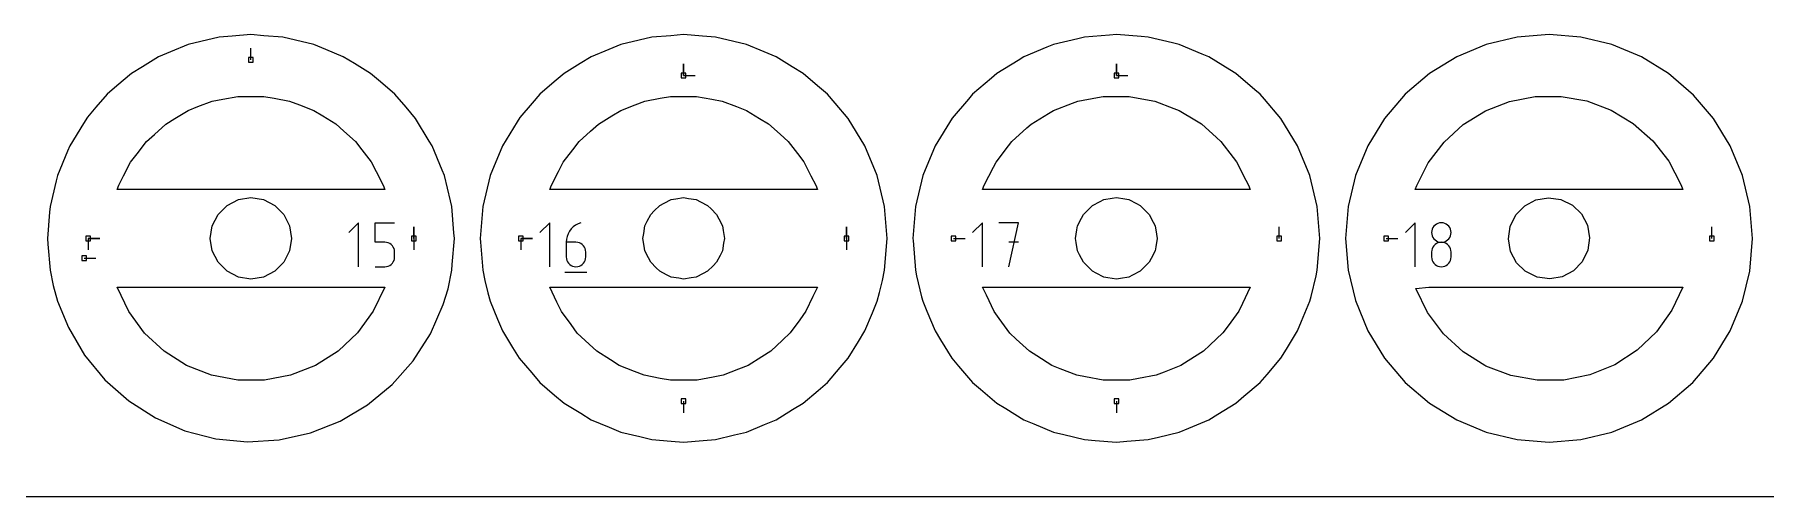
# Model space of a CAD drawing. Extents: x 0 to 800, y 0 to 1000.
# Drawn here: x 164.6 to 377.3, y 0 to 56.7 of the extents above; entities that cross this region are included whole.
import ezdxf

# ---------------------------------------------------------------- set-up
doc = ezdxf.new("R2010")
doc.units = 0

msp = doc.modelspace()

# ---------------------------------------------------------------- linework, layer by layer
at = {"layer": 'annotation', "color": 1}
for p, q in [((191.192501, 53.566228), (191.192501, 54.994978)), ((244.367502, 51.6675), (244.367502, 53.09625)), ((244.367502, 51.6675), (244.367502, 53.09625)), ((244.367502, 53.09625), (244.367502, 51.6675)), ((244.367502, 51.6675), (245.796252, 51.6675)), ((297.542502, 51.6675), (297.542502, 53.09625)), ((297.542502, 51.6675), (297.542502, 53.09625)), ((297.542502, 53.09625), (297.542502, 51.6675)), ((297.542502, 51.6675), (298.971252, 51.6675)), ((204.425677, 33.586442), (203.225067, 32.385494)), ((204.425677, 28.185902), (204.425677, 33.586442)), ((206.45071, 31.181498), (206.45071, 33.586442)), ((206.45071, 33.586442), (208.849219, 33.586442)), ((211.192501, 31.6675), (211.192501, 33.09625)), ((211.192501, 31.6675), (211.192501, 33.09625)), ((211.192501, 33.09625), (211.192501, 31.6675)), ((227.910208, 33.586442), (226.709599, 32.385494)), ((227.910208, 28.185902), (227.910208, 33.586442)), ((230.164525, 32.229327), (230.039303, 31.897257)), ((230.334227, 32.538391), (230.164525, 32.229327)), ((230.545173, 32.820102), (230.334227, 32.538391)), ((230.794125, 33.07011), (230.545173, 32.820102)), ((231.077849, 33.284069), (230.794125, 33.07011)), ((231.393107, 33.457629), (231.077849, 33.284069)), ((231.736663, 33.586442), (231.393107, 33.457629)), ((231.736663, 33.586442), (231.736663, 33.586442)), ((264.367502, 31.6675), (264.367502, 33.09625)), ((264.367502, 31.6675), (264.367502, 33.09625)), ((264.367502, 33.09625), (264.367502, 31.6675)), ((281.083684, 33.586442), (279.883075, 32.385494)), ((281.083684, 28.185902), (281.083684, 33.586442)), ((285.510105, 33.586442), (283.108548, 33.586442)), ((284.309496, 28.185902), (285.510105, 33.586442)), ((317.542502, 31.6675), (317.542502, 33.09625)), ((334.260209, 33.586442), (333.059599, 32.385494)), ((334.260209, 28.185902), (334.260209, 33.586442)), ((336.304593, 32.597015), (336.285242, 32.382277)), ((336.285242, 32.382277), (336.285242, 32.382277)), ((336.285242, 32.382277), (336.304604, 32.16653)), ((336.360373, 32.799342), (336.304593, 32.597015)), ((336.304604, 32.16653), (336.360412, 31.963419)), ((336.449174, 32.985824), (336.360373, 32.799342)), ((336.360412, 31.963419), (336.449249, 31.776346)), ((336.567586, 33.153031), (336.449174, 32.985824)), ((336.7122, 33.297531), (336.567586, 33.153031)), ((336.879607, 33.415893), (336.7122, 33.297531)), ((337.066398, 33.504686), (336.879607, 33.415893)), ((337.269164, 33.560478), (337.066398, 33.504686)), ((337.484496, 33.579838), (337.269164, 33.560478)), ((337.699828, 33.560478), (337.484496, 33.579838)), ((337.484496, 33.579838), (337.484496, 33.579838)), ((337.902594, 33.504686), (337.699828, 33.560478)), ((338.089386, 33.415893), (337.902594, 33.504686)), ((338.256793, 33.297531), (338.089386, 33.415893)), ((338.401407, 33.153031), (338.256793, 33.297531)), ((338.519819, 32.985824), (338.401407, 33.153031)), ((338.519743, 31.776346), (338.60858, 31.963419)), ((338.608619, 32.799342), (338.519819, 32.985824)), ((338.60858, 31.963419), (338.664389, 32.16653)), ((338.6644, 32.597015), (338.608619, 32.799342)), ((338.664389, 32.16653), (338.683751, 32.382277)), ((338.683751, 32.382277), (338.6644, 32.597015)), ((338.683751, 32.382277), (338.683751, 32.382277)), ((370.717502, 31.6675), (370.717502, 33.09625)), ((171.192501, 31.6675), (172.621251, 31.6675)), ((171.192501, 31.6675), (172.621251, 31.6675)), ((172.621251, 31.6675), (171.192501, 31.6675)), ((171.192501, 31.6675), (171.192501, 30.23875)), ((207.649964, 31.181498), (206.45071, 31.181498)), ((207.865296, 31.16225), (207.649964, 31.181498)), ((208.068062, 31.106737), (207.865296, 31.16225)), ((208.254854, 31.018306), (208.068062, 31.106737)), ((208.422261, 30.900306), (208.254854, 31.018306)), ((208.566875, 30.756085), (208.422261, 30.900306)), ((208.685287, 30.588989), (208.566875, 30.756085)), ((208.774087, 30.402368), (208.685287, 30.588989)), ((208.829868, 30.199568), (208.774087, 30.402368)), ((208.849219, 29.983937), (208.829868, 30.199568)), ((208.849219, 29.386511), (208.849219, 29.983937)), ((208.849219, 29.983937), (208.849219, 29.983937)), ((211.192501, 31.6675), (211.192501, 30.23875)), ((224.367501, 31.6675), (225.796251, 31.6675)), ((224.367501, 31.6675), (225.796251, 31.6675)), ((225.796251, 31.6675), (224.367501, 31.6675)), ((224.367501, 31.6675), (224.367501, 30.23875)), ((229.961796, 31.546532), (229.935241, 31.181498)), ((229.935241, 31.181498), (229.935241, 29.386511)), ((231.134496, 31.181498), (229.935241, 31.181498)), ((230.039303, 31.897257), (229.961796, 31.546532)), ((231.350184, 31.16225), (231.134496, 31.181498)), ((231.55314, 31.106737), (231.350184, 31.16225)), ((231.739987, 31.018306), (231.55314, 31.106737)), ((231.90735, 30.900306), (231.739987, 31.018306)), ((232.051852, 30.756085), (231.90735, 30.900306)), ((232.170119, 30.588989), (232.051852, 30.756085)), ((232.258775, 30.402368), (232.170119, 30.588989)), ((232.314444, 30.199568), (232.258775, 30.402368)), ((232.33375, 29.983937), (232.314444, 30.199568)), ((232.33375, 29.386511), (232.33375, 29.983937)), ((232.33375, 29.983937), (232.33375, 29.983937)), ((264.367502, 31.6675), (264.367502, 30.23875)), ((277.542502, 31.6675), (278.971252, 31.6675)), ((285.510105, 31.181498), (284.309496, 31.181498)), ((330.717502, 31.6675), (332.146252, 31.6675)), ((336.304593, 30.196366), (336.285242, 29.98072)), ((336.285242, 29.98072), (336.285242, 29.383294)), ((336.360373, 30.399398), (336.304593, 30.196366)), ((336.449174, 30.586412), (336.360373, 30.399398)), ((336.567586, 30.753999), (336.449174, 30.586412)), ((336.449249, 31.776346), (336.567697, 31.608717)), ((336.7122, 30.898754), (336.567586, 30.753999)), ((336.567697, 31.608717), (336.712339, 31.463933)), ((336.879607, 31.017271), (336.7122, 30.898754)), ((336.712339, 31.463933), (336.879758, 31.345399)), ((337.066398, 31.106144), (336.879607, 31.017271)), ((336.879758, 31.345399), (337.066535, 31.256518)), ((337.269164, 31.161965), (337.066398, 31.106144)), ((337.066535, 31.256518), (337.269253, 31.200693)), ((337.484496, 31.181329), (337.269164, 31.161965)), ((337.269253, 31.200693), (337.484496, 31.181329)), ((337.484496, 31.181329), (337.699739, 31.200693)), ((337.699828, 31.161976), (337.484496, 31.181329)), ((337.484496, 31.181329), (337.484496, 31.181329)), ((337.484496, 31.181329), (337.484496, 31.181329)), ((337.699739, 31.200693), (337.902458, 31.256518)), ((337.902594, 31.106183), (337.699828, 31.161976)), ((337.902458, 31.256518), (338.089235, 31.345399)), ((338.089386, 31.017347), (337.902594, 31.106183)), ((338.089235, 31.345399), (338.256653, 31.463933)), ((338.256793, 30.898866), (338.089386, 31.017347)), ((338.256653, 31.463933), (338.401295, 31.608717)), ((338.401407, 30.754139), (338.256793, 30.898866)), ((338.401295, 31.608717), (338.519743, 31.776346)), ((338.519819, 30.586562), (338.401407, 30.754139)), ((338.608619, 30.399535), (338.519819, 30.586562)), ((338.6644, 30.196455), (338.608619, 30.399535)), ((338.683751, 29.98072), (338.6644, 30.196455)), ((338.683751, 29.383294), (338.683751, 29.98072)), ((338.683751, 29.98072), (338.683751, 29.98072)), ((170.708241, 29.230756), (172.136991, 29.230756)), ((206.45071, 28.185902), (207.649964, 28.185902)), ((207.649964, 28.185902), (207.865207, 28.205255)), ((207.649964, 28.185902), (207.649964, 28.185902)), ((207.865207, 28.205255), (208.067926, 28.261048)), ((208.067926, 28.261048), (208.254703, 28.349884)), ((208.254703, 28.349884), (208.422121, 28.468365)), ((208.422121, 28.468365), (208.566763, 28.613092)), ((208.566763, 28.613092), (208.685211, 28.780669)), ((208.685211, 28.780669), (208.774048, 28.967696)), ((208.774048, 28.967696), (208.829857, 29.170776)), ((208.829857, 29.170776), (208.849219, 29.386511)), ((229.935241, 29.386511), (229.935241, 29.386511)), ((229.935241, 29.386511), (229.954603, 29.170776)), ((229.954603, 29.170776), (230.010412, 28.967696)), ((230.010412, 28.967696), (230.099249, 28.780669)), ((230.099249, 28.780669), (230.217697, 28.613092)), ((230.217697, 28.613092), (230.362339, 28.468365)), ((230.362339, 28.468365), (230.529757, 28.349884)), ((230.529757, 28.349884), (230.716534, 28.261048)), ((230.716534, 28.261048), (230.919253, 28.205255)), ((230.919253, 28.205255), (231.134496, 28.185902)), ((231.134496, 28.185902), (231.350184, 28.205255)), ((231.134496, 28.185902), (231.134496, 28.185902)), ((231.350184, 28.205255), (231.55314, 28.261048)), ((231.55314, 28.261048), (231.739987, 28.349884)), ((231.739987, 28.349884), (231.90735, 28.468365)), ((231.90735, 28.468365), (232.051852, 28.613092)), ((232.051852, 28.613092), (232.170119, 28.780669)), ((232.170119, 28.780669), (232.258775, 28.967696)), ((232.258775, 28.967696), (232.314444, 29.170776)), ((232.314444, 29.170776), (232.33375, 29.386511)), ((336.285242, 29.383294), (336.285242, 29.383294)), ((336.285242, 29.383294), (336.304604, 29.167663)), ((336.304604, 29.167663), (336.360412, 28.964863)), ((336.360412, 28.964863), (336.449249, 28.778241)), ((336.449249, 28.778241), (336.567697, 28.611146)), ((336.567697, 28.611146), (336.712339, 28.466925)), ((336.712339, 28.466925), (336.879758, 28.348925)), ((336.879758, 28.348925), (337.066535, 28.260494)), ((337.066535, 28.260494), (337.269253, 28.204981)), ((337.269253, 28.204981), (337.484496, 28.185733)), ((337.484496, 28.185733), (337.699739, 28.204981)), ((337.484496, 28.185733), (337.484496, 28.185733)), ((337.699739, 28.204981), (337.902458, 28.260494)), ((337.902458, 28.260494), (338.089235, 28.348925)), ((338.089235, 28.348925), (338.256653, 28.466925)), ((338.256653, 28.466925), (338.401295, 28.611146)), ((338.401295, 28.611146), (338.519743, 28.778241)), ((338.519743, 28.778241), (338.60858, 28.964863)), ((338.60858, 28.964863), (338.664389, 29.167663)), ((338.664389, 29.167663), (338.683751, 29.383294)), ((229.785038, 27.510835), (232.485308, 27.510835)), ((244.367502, 11.6675), (244.367501, 10.23875)), ((297.542502, 11.6675), (297.542502, 10.23875))]:
    msp.add_line(p, q, dxfattribs=at)
at = {"layer": 'boundary', "color": 5}
for p, q in [((183.467077, 55.443915), (181.316636, 54.553173)), ((185.018332, 55.816339), (183.467077, 55.443915)), ((187.28164, 56.359711), (185.018332, 55.816339)), ((188.872057, 56.484879), (187.28164, 56.359711)), ((191.192501, 56.6675), (188.872057, 56.484879)), ((192.782918, 56.542333), (191.192501, 56.6675)), ((195.103363, 56.359711), (192.782918, 56.542333)), ((196.654618, 55.987287), (195.103363, 56.359711)), ((198.917925, 55.443915), (196.654618, 55.987287)), ((200.391823, 54.833407), (198.917925, 55.443915)), ((236.642078, 55.443915), (235.16818, 54.833407)), ((238.905384, 55.987287), (236.642078, 55.443915)), ((240.45664, 56.359711), (238.905384, 55.987287)), ((242.777084, 56.542333), (240.45664, 56.359711)), ((244.367502, 56.6675), (242.777084, 56.542333)), ((246.687946, 56.484879), (244.367502, 56.6675)), ((248.278363, 56.359711), (246.687946, 56.484879)), ((250.54167, 55.816339), (248.278363, 56.359711)), ((252.092926, 55.443915), (250.54167, 55.816339)), ((254.243367, 54.553174), (252.092926, 55.443915)), ((289.817078, 55.443915), (289.019723, 55.11364)), ((292.792437, 56.158236), (289.817078, 55.443915)), ((293.63164, 56.359711), (292.792437, 56.158236)), ((296.682112, 56.599787), (293.63164, 56.359711)), ((297.542502, 56.6675), (296.682112, 56.599787)), ((300.592974, 56.427425), (297.542502, 56.6675)), ((301.453363, 56.359711), (300.592974, 56.427425)), ((304.428722, 55.64539), (301.453363, 56.359711)), ((305.267926, 55.443915), (304.428722, 55.64539)), ((308.09491, 54.27294), (305.267926, 55.443915)), ((342.992078, 55.443915), (339.367739, 53.942665)), ((346.806641, 56.359711), (342.992078, 55.443915)), ((350.717502, 56.6675), (346.806641, 56.359711)), ((354.628364, 56.359711), (350.717502, 56.6675)), ((358.442926, 55.443915), (354.628364, 56.359711)), ((362.067265, 53.942665), (358.442926, 55.443915)), ((179.842738, 53.942665), (177.858117, 52.726487)), ((181.316636, 54.553173), (179.842738, 53.942665)), ((202.542264, 53.942665), (200.391823, 54.833407)), ((203.90251, 53.109105), (202.542264, 53.942665)), ((233.017739, 53.942665), (231.657492, 53.109105)), ((235.16818, 54.833407), (233.017739, 53.942665)), ((255.717265, 53.942665), (254.243367, 54.553174)), ((257.701886, 52.726487), (255.717265, 53.942665)), ((285.456868, 53.491723), (282.847871, 51.892927)), ((286.192739, 53.942665), (285.456868, 53.491723)), ((289.019723, 55.11364), (286.192739, 53.942665)), ((308.892265, 53.942665), (308.09491, 54.27294)), ((311.501262, 52.343869), (308.892265, 53.942665)), ((339.367739, 53.942665), (336.022872, 51.892927)), ((365.412133, 51.892927), (362.067265, 53.942665)), ((176.497871, 51.892927), (174.727934, 50.381258)), ((177.858117, 52.726487), (176.497871, 51.892927)), ((205.887132, 51.892927), (203.90251, 53.109105)), ((207.100234, 50.85684), (205.887132, 51.892927)), ((229.672871, 51.892927), (228.459768, 50.856839)), ((231.657492, 53.109105), (229.672871, 51.892927)), ((259.062132, 51.892927), (257.701886, 52.726487)), ((260.832069, 50.381259), (259.062132, 51.892927)), ((282.191603, 51.33242), (279.864832, 49.345171)), ((282.847871, 51.892927), (282.191603, 51.33242)), ((312.237132, 51.892927), (311.501262, 52.343869)), ((314.563903, 49.905678), (312.237132, 51.892927)), ((336.022872, 51.892927), (333.039832, 49.345171)), ((368.472583, 49.255916), (365.412133, 51.892927)), ((173.514831, 49.345171), (172.136916, 47.75642)), ((174.727934, 50.381258), (173.514831, 49.345171)), ((208.870171, 49.345171), (207.100234, 50.85684)), ((210.248087, 47.75642), (208.870171, 49.345171)), ((226.689832, 49.345171), (225.745418, 48.256252)), ((228.459768, 50.856839), (226.689832, 49.345171)), ((262.045171, 49.345171), (260.832069, 50.381259)), ((262.989586, 48.256252), (262.045171, 49.345171)), ((279.864832, 49.345171), (279.35392, 48.756084)), ((315.220172, 49.345171), (314.563903, 49.905678)), ((315.731084, 48.756084), (315.220172, 49.345171)), ((333.039832, 49.345171), (330.499592, 46.37231)), ((370.942927, 46.362131), (368.472583, 49.255916)), ((172.136916, 47.75642), (171.100829, 46.543317)), ((211.417926, 46.362131), (210.248087, 47.75642)), ((225.745418, 48.256252), (224.23375, 46.486315)), ((264.592926, 46.362131), (262.989586, 48.256252)), ((279.35392, 48.756084), (277.366671, 46.429312)), ((317.767927, 46.362131), (315.731084, 48.756084)), ((170.602223, 45.766744), (168.917338, 43.017262)), ((171.100829, 46.543317), (170.602223, 45.766744)), ((213.102811, 43.612648), (211.417926, 46.362131)), ((223.892009, 45.954057), (222.092338, 43.017262)), ((224.23375, 46.486315), (223.892009, 45.954057)), ((266.642665, 43.017262), (264.592926, 46.362131)), ((277.366671, 46.429312), (275.267338, 43.017262)), ((319.817665, 43.017262), (317.767927, 46.362131)), ((330.499592, 46.37231), (328.442339, 43.017262)), ((372.992666, 43.017262), (370.942927, 46.362131)), ((168.917338, 43.017262), (168.650116, 42.37213)), ((213.467665, 43.017262), (213.102811, 43.612648)), ((214.701691, 40.038058), (213.467665, 43.017262)), ((222.092338, 43.017262), (220.59109, 39.392926)), ((268.143913, 39.392926), (266.642665, 43.017262)), ((275.267338, 43.017262), (273.76609, 39.392926)), ((321.318914, 39.392926), (319.817665, 43.017262)), ((328.442339, 43.017262), (326.94109, 39.392926)), ((374.493914, 39.392926), (372.992666, 43.017262)), ((168.650116, 42.37213), (167.416089, 39.392926)), ((167.253078, 38.713934), (166.500292, 35.578364)), ((167.416089, 39.392926), (167.253078, 38.713934)), ((214.968913, 39.392926), (214.701691, 40.038058)), ((215.721699, 36.257356), (214.968913, 39.392926)), ((220.59109, 39.392926), (219.675292, 35.578364)), ((269.059711, 35.578364), (268.143913, 39.392926)), ((273.76609, 39.392926), (272.850292, 35.578364)), ((322.234711, 35.578364), (321.318914, 39.392926)), ((326.94109, 39.392926), (326.025293, 35.578364)), ((375.409712, 35.578364), (374.493914, 39.392926)), ((215.884711, 35.578364), (215.721699, 36.257356)), ((166.445505, 34.88223), (166.192501, 31.6675)), ((166.500292, 35.578364), (166.445505, 34.88223)), ((216.137715, 32.363634), (215.884711, 35.578364)), ((219.675292, 35.578364), (219.367501, 31.6675)), ((269.367502, 31.6675), (269.059711, 35.578364)), ((272.850292, 35.578364), (272.542502, 31.6675)), ((322.542502, 31.6675), (322.234711, 35.578364)), ((326.025293, 35.578364), (325.717502, 31.6675)), ((375.717502, 31.6675), (375.409712, 35.578364)), ((216.192501, 31.6675), (216.137715, 32.363634)), ((166.192501, 31.6675), (166.247288, 30.971366)), ((166.247288, 30.971366), (166.500292, 27.756637)), ((215.939498, 28.45277), (216.192501, 31.6675)), ((219.367501, 31.6675), (219.405052, 31.190375)), ((219.405052, 31.190375), (219.675292, 27.756637)), ((269.059711, 27.756637), (269.367502, 31.6675)), ((272.542502, 31.6675), (272.562816, 31.409383)), ((272.562816, 31.409383), (272.850292, 27.756637)), ((322.234711, 27.756637), (322.542502, 31.6675)), ((325.717502, 31.6675), (325.72058, 31.628392)), ((325.72058, 31.628392), (326.025293, 27.756637)), ((375.388725, 27.652816), (375.717502, 31.6675)), ((166.500292, 27.756637), (166.879466, 25.885979)), ((215.4104, 25.489029), (215.884711, 27.756637)), ((215.884711, 27.756637), (215.939498, 28.45277)), ((219.675292, 27.756637), (219.935175, 26.474501)), ((268.803667, 26.490026), (269.059711, 27.756637)), ((272.850292, 27.756637), (272.990885, 27.063022)), ((322.096196, 27.071421), (322.234711, 27.756637)), ((326.025293, 27.756637), (326.916603, 24.027711)), ((374.493914, 23.942076), (375.388725, 27.652816)), ((166.879466, 25.885979), (167.41609, 23.942076)), ((219.935175, 26.474501), (220.292337, 24.986822)), ((268.446506, 25.002347), (268.803667, 26.490026)), ((272.990885, 27.063022), (273.60447, 24.507267)), ((321.482611, 24.515666), (322.096196, 27.071421)), ((167.41609, 23.942076), (168.7522, 20.716416)), ((213.242194, 19.949803), (214.803776, 23.543399)), ((214.803776, 23.543399), (215.4104, 25.489029)), ((220.292337, 24.986822), (220.59109, 23.942076)), ((220.59109, 23.942076), (221.506851, 21.73123)), ((267.558427, 22.528585), (268.143913, 23.942076)), ((268.143913, 23.942076), (268.446506, 25.002347)), ((273.60447, 24.507267), (273.76609, 23.942076)), ((273.76609, 23.942076), (274.261502, 22.746045)), ((320.313077, 21.51377), (321.318914, 23.942076)), ((321.318914, 23.942076), (321.482611, 24.515666)), ((326.916603, 24.027711), (328.442339, 20.317739)), ((372.992666, 20.317739), (374.493914, 23.942076)), ((221.506851, 21.73123), (222.092338, 20.317739)), ((266.642665, 20.317739), (267.558427, 22.528585)), ((274.261502, 22.746045), (275.267338, 20.317739)), ((319.817665, 20.317739), (320.313077, 21.51377)), ((168.7522, 20.716416), (170.741605, 17.340805)), ((211.137673, 16.644735), (213.242194, 19.949803)), ((222.092338, 20.317739), (223.342679, 18.277369)), ((265.843267, 19.01324), (266.642665, 20.317739)), ((275.267338, 20.317739), (275.943752, 19.213932)), ((275.943752, 19.213932), (277.317077, 16.97287)), ((318.444341, 18.076676), (319.817665, 20.317739)), ((328.442339, 20.317739), (330.492077, 16.97287)), ((370.942927, 16.97287), (372.992666, 20.317739)), ((170.741605, 17.340805), (173.234579, 14.317963)), ((223.342679, 18.277369), (224.142077, 16.97287)), ((264.592926, 16.97287), (265.843267, 19.01324)), ((317.767927, 16.97287), (318.444341, 18.076676)), ((208.542037, 13.709576), (211.137673, 16.644735)), ((224.142077, 16.97287), (225.696207, 15.153215)), ((225.696207, 15.153215), (226.689832, 13.989829)), ((262.045171, 13.989829), (263.599302, 15.809484)), ((263.599302, 15.809484), (264.592926, 16.97287)), ((277.317077, 16.97287), (278.157836, 15.988466)), ((278.157836, 15.988466), (279.864832, 13.989829)), ((315.220172, 13.989829), (316.060931, 14.974232)), ((316.060931, 14.974232), (317.767927, 16.97287)), ((330.492077, 16.97287), (333.039832, 13.989829)), ((368.395172, 13.989829), (370.942927, 16.97287)), ((173.234579, 14.317963), (176.169737, 11.722329)), ((205.519197, 11.216606), (208.542037, 13.709576)), ((226.689832, 13.989829), (228.509486, 12.4357)), ((259.062132, 11.442077), (260.881786, 12.996206)), ((260.881786, 12.996206), (262.045171, 13.989829)), ((279.864832, 13.989829), (280.849235, 13.149071)), ((280.849235, 13.149071), (282.847871, 11.442077)), ((313.221535, 12.282835), (315.220172, 13.989829)), ((333.039832, 13.989829), (336.022872, 11.442077)), ((365.412133, 11.442077), (368.395172, 13.989829)), ((176.169737, 11.722329), (179.474803, 9.617809)), ((202.143587, 9.227201), (205.519197, 11.216606)), ((228.509486, 12.4357), (229.672871, 11.442077)), ((229.672871, 11.442077), (231.71324, 10.191736)), ((255.717265, 9.392338), (257.757634, 10.642679)), ((257.757634, 10.642679), (259.062132, 11.442077)), ((282.847871, 11.442077), (283.951678, 10.765663)), ((283.951678, 10.765663), (286.192739, 9.392338)), ((309.996071, 10.068752), (312.237132, 11.442077)), ((312.237132, 11.442077), (313.221535, 12.282835)), ((336.022872, 11.442077), (339.367739, 9.392338)), ((362.067265, 9.392338), (365.412133, 11.442077)), ((179.474803, 9.617809), (183.0684, 8.056226)), ((198.498324, 7.790351), (202.143587, 9.227201)), ((231.71324, 10.191736), (233.017739, 9.392338)), ((233.017739, 9.392338), (235.228585, 8.476576)), ((252.092926, 7.891088), (254.303773, 8.806851)), ((254.303773, 8.806851), (255.717265, 9.392338)), ((286.192739, 9.392338), (287.388771, 8.896926)), ((287.388771, 8.896926), (289.817078, 7.891088)), ((306.463958, 8.386501), (308.892265, 9.392338)), ((308.892265, 9.392338), (309.996071, 10.068752)), ((339.367739, 9.392338), (342.992078, 7.891088)), ((358.442926, 7.891088), (362.067265, 9.392338)), ((183.0684, 8.056226), (186.862038, 7.07603)), ((186.862038, 7.07603), (190.762307, 6.701357)), ((190.762307, 6.701357), (194.673168, 6.941435)), ((194.673168, 6.941435), (198.498324, 7.790351)), ((235.228585, 8.476576), (236.642078, 7.891088)), ((236.642078, 7.891088), (238.968961, 7.332453)), ((238.968961, 7.332453), (240.45664, 6.975292)), ((240.45664, 6.975292), (242.842266, 6.787539)), ((242.842266, 6.787539), (244.367502, 6.6675)), ((244.367502, 6.6675), (246.753127, 6.855253)), ((246.753127, 6.855253), (248.278363, 6.975292)), ((248.278363, 6.975292), (250.605246, 7.533928)), ((250.605246, 7.533928), (252.092926, 7.891088)), ((289.817078, 7.891088), (291.075884, 7.588876)), ((291.075884, 7.588876), (293.63164, 6.975292)), ((293.63164, 6.975292), (294.922225, 6.873721)), ((294.922225, 6.873721), (297.542502, 6.6675)), ((297.542502, 6.6675), (298.833086, 6.769071)), ((298.833086, 6.769071), (301.453364, 6.975292)), ((301.453364, 6.975292), (302.712169, 7.277505)), ((302.712169, 7.277505), (305.267926, 7.891088)), ((305.267926, 7.891088), (306.463958, 8.386501)), ((342.992078, 7.891088), (346.806641, 6.975292)), ((346.806641, 6.975292), (350.717502, 6.6675)), ((350.717502, 6.6675), (354.628364, 6.975292)), ((354.628364, 6.975292), (358.442926, 7.891088))]:
    msp.add_line(p, q, dxfattribs=at)
at = {"layer": 'frame', "color": 5}
msp.add_line((0, 0), (800, 0), dxfattribs=at)
at = {"layer": 'hole', "color": 5}
for p, q in [((191.478251, 53.851978), (190.906751, 53.851978)), ((190.906751, 53.851978), (190.906751, 53.280478)), ((190.906751, 53.280478), (191.478251, 53.280478)), ((191.478251, 53.280478), (191.478251, 53.851978)), ((244.653252, 51.95325), (244.081752, 51.95325)), ((244.081752, 51.95325), (244.081752, 51.38175)), ((244.081752, 51.38175), (244.653252, 51.38175)), ((244.653252, 51.38175), (244.653252, 51.95325)), ((297.828252, 51.95325), (297.256752, 51.95325)), ((297.256752, 51.95325), (297.256752, 51.38175)), ((297.256752, 51.38175), (297.828252, 51.38175)), ((297.828252, 51.38175), (297.828252, 51.95325)), ((187.72003, 48.747491), (189.584966, 49.093511)), ((189.584966, 49.093511), (190.884995, 49.094192)), ((190.884995, 49.094192), (192.781759, 49.095187)), ((192.781759, 49.095187), (194.060221, 48.859369)), ((241.481752, 48.856351), (242.759966, 49.093511)), ((242.759966, 49.093511), (244.65673, 49.094505)), ((244.65673, 49.094505), (245.956759, 49.095187)), ((245.956759, 49.095187), (247.822057, 48.751125)), ((292.791817, 48.510331), (295.243474, 48.965211)), ((295.243474, 48.965211), (295.934967, 49.093511)), ((295.934967, 49.093511), (298.428465, 49.094818)), ((298.428465, 49.094818), (299.13176, 49.095187)), ((299.13176, 49.095187), (301.583892, 48.642881)), ((345.86733, 48.472157), (349.005195, 49.074071)), ((349.005195, 49.074071), (352.2002, 49.095131)), ((352.2002, 49.095131), (355.345728, 48.534637)), ((181.839475, 46.374815), (183.457196, 47.365114)), ((183.457196, 47.365114), (184.670941, 47.830836)), ((184.670941, 47.830836), (186.441816, 48.510331)), ((186.441816, 48.510331), (187.72003, 48.747491)), ((194.060221, 48.859369), (195.925519, 48.515307)), ((195.925519, 48.515307), (197.139752, 48.050857)), ((197.139752, 48.050857), (198.911339, 47.373217)), ((198.911339, 47.373217), (200.020825, 46.695635)), ((235.523421, 46.68637), (236.632196, 47.365114)), ((236.632196, 47.365114), (238.403071, 48.04461)), ((238.403071, 48.04461), (239.616816, 48.510331)), ((239.616816, 48.510331), (241.481752, 48.856351)), ((247.822057, 48.751125), (249.100519, 48.515307)), ((249.100519, 48.515307), (250.872106, 47.837667)), ((250.872106, 47.837667), (252.086339, 47.373217)), ((252.086339, 47.373217), (253.705097, 46.384614)), ((287.0807, 45.696071), (289.207367, 46.997925)), ((289.207367, 46.997925), (289.807196, 47.365114)), ((289.807196, 47.365114), (292.1352, 48.258383)), ((292.1352, 48.258383), (292.791817, 48.510331)), ((301.583892, 48.642881), (302.275519, 48.515307)), ((302.275519, 48.515307), (304.604459, 47.624477)), ((304.604459, 47.624477), (305.261339, 47.373217)), ((305.261339, 47.373217), (307.38937, 46.073593)), ((340.176454, 45.624832), (342.891313, 47.309479)), ((342.891313, 47.309479), (345.86733, 48.472157)), ((355.345728, 48.534637), (358.336812, 47.411287)), ((358.336812, 47.411287), (361.073643, 45.762572)), ((179.320117, 44.428011), (180.7307, 45.696071)), ((180.7307, 45.696071), (181.839475, 46.374815)), ((200.020825, 46.695635), (201.639583, 45.707032)), ((201.639583, 45.707032), (202.607298, 44.83893)), ((202.607298, 44.83893), (204.01921, 43.572353)), ((231.528314, 43.558892), (232.938896, 44.826952)), ((232.938896, 44.826952), (233.9057, 45.696071)), ((233.9057, 45.696071), (235.523421, 46.68637)), ((253.705097, 46.384614), (254.814584, 45.707032)), ((254.814584, 45.707032), (256.226496, 44.440456)), ((284.703315, 43.558892), (286.557675, 45.225892)), ((286.557675, 45.225892), (287.0807, 45.696071)), ((307.38937, 46.073593), (307.989584, 45.707032)), ((307.989584, 45.707032), (309.845693, 44.041983)), ((337.81335, 43.474426), (340.176454, 45.624832)), ((361.073643, 45.762572), (363.464891, 43.643509)), ((177.196938, 42.055395), (178.353314, 43.558892)), ((178.353314, 43.558892), (179.320117, 44.428011)), ((204.01921, 43.572353), (204.812863, 42.542697)), ((204.812863, 42.542697), (205.970814, 41.040411)), ((230.735742, 42.528405), (231.528314, 43.558892)), ((256.226496, 44.440456), (257.194211, 43.572353)), ((257.194211, 43.572353), (258.352162, 42.070068)), ((282.754366, 41.024908), (284.274546, 43.001416)), ((284.274546, 43.001416), (284.703315, 43.558892)), ((309.845693, 44.041983), (310.369211, 43.572353)), ((310.369211, 43.572353), (311.891462, 41.597438)), ((335.880851, 40.930033), (337.81335, 43.474426)), ((363.464891, 43.643509), (365.430762, 41.124809)), ((175.540786, 39.336136), (176.404366, 41.024908)), ((176.404366, 41.024908), (177.196938, 42.055395)), ((205.970814, 41.040411), (206.56392, 39.88356)), ((228.987474, 39.867435), (229.579366, 41.024908)), ((229.579366, 41.024908), (230.735742, 42.528405)), ((258.352162, 42.070068), (259.145815, 41.040411)), ((259.145815, 41.040411), (260.011165, 39.352547)), ((282.434163, 40.398734), (282.754366, 41.024908)), ((311.891462, 41.597438), (312.320815, 41.040411)), ((312.320815, 41.040411), (313.458411, 38.821533)), ((334.463955, 38.152675), (335.880851, 40.930033)), ((365.430762, 41.124809), (366.905656, 38.29052)), ((174.948895, 38.178664), (175.540786, 39.336136)), ((206.56392, 39.88356), (207.429271, 38.195696)), ((228.123895, 38.178664), (228.987474, 39.867435)), ((260.011165, 39.352547), (260.604271, 38.195696)), ((281.298896, 38.178664), (282.434163, 40.398734)), ((313.458411, 38.821533), (313.779271, 38.195696)), ((366.905656, 38.29052), (367.153637, 37.676122)), ((174.750074, 37.658879), (174.948895, 38.178664)), ((178.366715, 37.660775), (174.750074, 37.658879)), ((207.628636, 37.676122), (178.366715, 37.660775)), ((188.253575, 35.712587), (189.647416, 36.422785)), ((189.647416, 36.422785), (191.192501, 36.667502)), ((191.192501, 36.667502), (192.737586, 36.422785)), ((192.737586, 36.422785), (194.131428, 35.712587)), ((207.429271, 38.195696), (207.628636, 37.676122)), ((227.925075, 37.658879), (228.123895, 38.178664)), ((240.747713, 37.665604), (227.925075, 37.658879)), ((260.803636, 37.676122), (240.747713, 37.665604)), ((241.972173, 35.989565), (242.822417, 36.422785)), ((242.822417, 36.422785), (243.425, 36.518225)), ((243.425, 36.518225), (244.367502, 36.667502)), ((244.367502, 36.667502), (244.970085, 36.572062)), ((244.970085, 36.572062), (245.912587, 36.422785)), ((245.912587, 36.422785), (246.456185, 36.145808)), ((260.604271, 38.195696), (260.803636, 37.676122)), ((281.100075, 37.658879), (281.298896, 38.178664)), ((303.128711, 37.670432), (281.100075, 37.658879)), ((294.603576, 35.712587), (295.537449, 36.18842)), ((295.537449, 36.18842), (295.997417, 36.422785)), ((295.997417, 36.422785), (297.032624, 36.586745)), ((297.032624, 36.586745), (297.542502, 36.667502)), ((297.542502, 36.667502), (298.577709, 36.503542)), ((298.577709, 36.503542), (299.087587, 36.422785)), ((299.087587, 36.422785), (300.02146, 35.946953)), ((313.978637, 37.676122), (303.128711, 37.670432)), ((313.779271, 38.195696), (313.978637, 37.676122)), ((334.275075, 37.658879), (334.463955, 38.152675)), ((365.509708, 37.67526), (334.275075, 37.658879)), ((347.723268, 35.657279), (349.102725, 36.387275)), ((349.102725, 36.387275), (350.640248, 36.655266)), ((350.640248, 36.655266), (352.185333, 36.435021)), ((352.185333, 36.435021), (353.586736, 35.748097)), ((367.153637, 37.676122), (365.509708, 37.67526)), ((186.437219, 33.212587), (187.147416, 34.606429)), ((187.147416, 34.606429), (188.253575, 35.712587)), ((194.131428, 35.712587), (195.237586, 34.606429)), ((195.237586, 34.606429), (195.947784, 33.212587)), ((239.889196, 33.756185), (240.322417, 34.606429)), ((240.322417, 34.606429), (240.753819, 35.037831)), ((240.753819, 35.037831), (241.428575, 35.712587)), ((241.428575, 35.712587), (241.972173, 35.989565)), ((246.456185, 36.145808), (247.306428, 35.712587)), ((247.306428, 35.712587), (247.73783, 35.281186)), ((247.73783, 35.281186), (248.412586, 34.606429)), ((248.412586, 34.606429), (248.689564, 34.062831)), ((248.689564, 34.062831), (249.122784, 33.212587)), ((292.787219, 33.212587), (293.263052, 34.146461)), ((293.263052, 34.146461), (293.497417, 34.606429)), ((293.497417, 34.606429), (294.238543, 35.347555)), ((294.238543, 35.347555), (294.603576, 35.712587)), ((300.02146, 35.946953), (300.481428, 35.712587)), ((300.481428, 35.712587), (301.222554, 34.971462)), ((301.222554, 34.971462), (301.587587, 34.606429)), ((301.587587, 34.606429), (302.063419, 33.672555)), ((345.949984, 33.135332), (346.636907, 34.536737)), ((346.636907, 34.536737), (347.723268, 35.657279)), ((353.586736, 35.748097), (354.707279, 34.661737)), ((354.707279, 34.661737), (355.437275, 33.282279)), ((171.478251, 31.95325), (170.906751, 31.95325)), ((170.906751, 31.95325), (170.906751, 31.38175)), ((171.478251, 31.38175), (171.478251, 31.95325)), ((186.192501, 31.6675), (186.437219, 33.212587)), ((195.947784, 33.212587), (196.192501, 31.6675)), ((211.478251, 31.95325), (210.906751, 31.95325)), ((210.906751, 31.95325), (210.906751, 31.38175)), ((211.478251, 31.38175), (211.478251, 31.95325)), ((224.653251, 31.95325), (224.081751, 31.95325)), ((224.081751, 31.95325), (224.081751, 31.38175)), ((224.653251, 31.38175), (224.653251, 31.95325)), ((239.367502, 31.6675), (239.462941, 32.270084)), ((239.462941, 32.270084), (239.612219, 33.212587)), ((239.612219, 33.212587), (239.889196, 33.756185)), ((249.122784, 33.212587), (249.218224, 32.610003)), ((249.218224, 32.610003), (249.367501, 31.6675)), ((264.653252, 31.95325), (264.081752, 31.95325)), ((264.081752, 31.95325), (264.081752, 31.38175)), ((264.653252, 31.38175), (264.653252, 31.95325)), ((277.828252, 31.95325), (277.256752, 31.95325)), ((277.256752, 31.95325), (277.256752, 31.38175)), ((277.828252, 31.38175), (277.828252, 31.95325)), ((292.542502, 31.6675), (292.706463, 32.702708)), ((292.706463, 32.702708), (292.787219, 33.212587)), ((302.063419, 33.672555), (302.297785, 33.212587)), ((302.297785, 33.212587), (302.461745, 32.177379)), ((302.461745, 32.177379), (302.542502, 31.6675)), ((317.828252, 31.95325), (317.256752, 31.95325)), ((317.256752, 31.95325), (317.256752, 31.38175)), ((317.828252, 31.38175), (317.828252, 31.95325)), ((331.003252, 31.95325), (330.431752, 31.95325)), ((330.431752, 31.95325), (330.431752, 31.38175)), ((331.003252, 31.38175), (331.003252, 31.95325)), ((345.729738, 31.590246), (345.949984, 33.135332)), ((355.437275, 33.282279), (355.705266, 31.744754)), ((371.003252, 31.95325), (370.431752, 31.95325)), ((370.431752, 31.95325), (370.431752, 31.38175)), ((371.003252, 31.38175), (371.003252, 31.95325)), ((170.906751, 31.38175), (171.478251, 31.38175)), ((186.437219, 30.122417), (186.192501, 31.6675)), ((187.147416, 28.728574), (186.437219, 30.122417)), ((195.947784, 30.122417), (195.237586, 28.728574)), ((196.192501, 31.6675), (195.947784, 30.122417)), ((210.906751, 31.38175), (211.478251, 31.38175)), ((224.081751, 31.38175), (224.653251, 31.38175)), ((239.516779, 30.724999), (239.367502, 31.6675)), ((239.612219, 30.122417), (239.516779, 30.724999)), ((240.04544, 29.272173), (239.612219, 30.122417)), ((249.122784, 30.122417), (248.845807, 29.578818)), ((249.272062, 31.064918), (249.122784, 30.122417)), ((249.367501, 31.6675), (249.272062, 31.064918)), ((264.081752, 31.38175), (264.653252, 31.38175)), ((277.256752, 31.38175), (277.828252, 31.38175)), ((292.623259, 31.157623), (292.542502, 31.6675)), ((292.787219, 30.122417), (292.623259, 31.157623)), ((293.021585, 29.662448), (292.787219, 30.122417)), ((302.297785, 30.122417), (301.821952, 29.188542)), ((302.378541, 30.632294), (302.297785, 30.122417)), ((302.542502, 31.6675), (302.378541, 30.632294)), ((317.256752, 31.38175), (317.828252, 31.38175)), ((330.431752, 31.38175), (331.003252, 31.38175)), ((345.99773, 30.052724), (345.729738, 31.590246)), ((346.727725, 28.673266), (345.99773, 30.052724)), ((355.485021, 30.199671), (354.798097, 28.798266)), ((355.705266, 31.744754), (355.485021, 30.199671)), ((370.431752, 31.38175), (371.003252, 31.38175)), ((170.993991, 29.516506), (170.422491, 29.516506)), ((170.422491, 29.516506), (170.422491, 28.945006)), ((170.422491, 28.945006), (170.993991, 28.945006)), ((170.993991, 28.945006), (170.993991, 29.516506)), ((188.253575, 27.622413), (187.147416, 28.728574)), ((195.237586, 28.728574), (194.131427, 27.622413)), ((240.322417, 28.728574), (240.04544, 29.272173)), ((240.997173, 28.053816), (240.322417, 28.728574)), ((241.428575, 27.622413), (240.997173, 28.053816)), ((247.981185, 28.297171), (247.306428, 27.622413)), ((248.412586, 28.728574), (247.981185, 28.297171)), ((248.845807, 29.578818), (248.412586, 28.728574)), ((293.497417, 28.728574), (293.021585, 29.662448)), ((293.862449, 28.363541), (293.497417, 28.728574)), ((294.603576, 27.622413), (293.862449, 28.363541)), ((300.846461, 27.987446), (300.481428, 27.622413)), ((301.587587, 28.728574), (300.846461, 27.987446)), ((301.821952, 29.188542), (301.587587, 28.728574)), ((347.778576, 27.622413), (346.727725, 28.673266)), ((353.711736, 27.677721), (352.332279, 26.947727)), ((354.798097, 28.798266), (353.711736, 27.677721)), ((174.756366, 25.658881), (204.018288, 25.674228)), ((176.167349, 22.695613), (174.756366, 25.658881)), ((189.647416, 26.912218), (188.253575, 27.622413)), ((191.192501, 26.667499), (189.647416, 26.912218)), ((192.737586, 26.912218), (191.192501, 26.667499)), ((194.131427, 27.622413), (192.737586, 26.912218)), ((204.018288, 25.674228), (207.634928, 25.676125)), ((207.634928, 25.676125), (206.227055, 22.711371)), ((227.931367, 25.658881), (247.987291, 25.6694)), ((228.792066, 23.851287), (227.931367, 25.658881)), ((242.278819, 27.189194), (241.428575, 27.622413)), ((242.822417, 26.912218), (242.278819, 27.189194)), ((243.764919, 26.762939), (242.822417, 26.912218)), ((244.367502, 26.667499), (243.764919, 26.762939)), ((245.310003, 26.816777), (244.367502, 26.667499)), ((245.912587, 26.912218), (245.310003, 26.816777)), ((246.76283, 27.345437), (245.912587, 26.912218)), ((247.306428, 27.622413), (246.76283, 27.345437)), ((247.987291, 25.6694), (260.809928, 25.676125)), ((260.809928, 25.676125), (260.260858, 24.519871)), ((281.106367, 25.658881), (291.956293, 25.664571)), ((281.571991, 24.681002), (281.106367, 25.658881)), ((291.956293, 25.664571), (313.984929, 25.676125)), ((295.063543, 27.388048), (294.603576, 27.622413)), ((295.997417, 26.912218), (295.063543, 27.388048)), ((296.507295, 26.83146), (295.997417, 26.912218)), ((297.542502, 26.667499), (296.507295, 26.83146)), ((298.05238, 26.748256), (297.542502, 26.667499)), ((299.087587, 26.912218), (298.05238, 26.748256)), ((299.547555, 27.146582), (299.087587, 26.912218)), ((300.481428, 27.622413), (299.547555, 27.146582)), ((313.984929, 25.676125), (313.041654, 23.68974)), ((334.351917, 25.510718), (335.925296, 25.659743)), ((335.925296, 25.659743), (367.159929, 25.676125)), ((347.848268, 27.586903), (347.778576, 27.622413)), ((349.249672, 26.899982), (347.848268, 27.586903)), ((350.794757, 26.679735), (349.249672, 26.899982)), ((352.332279, 26.947727), (350.794757, 26.679735)), ((367.159929, 25.676125), (365.822449, 22.859609)), ((229.34235, 22.695613), (228.792066, 23.851287)), ((260.260858, 24.519871), (259.402055, 22.711371)), ((282.51735, 22.695613), (281.571991, 24.681002)), ((313.041654, 23.68974), (312.577055, 22.711371)), ((335.789324, 22.563228), (334.351917, 25.510718)), ((178.106816, 20.047914), (176.167349, 22.695613)), ((206.227055, 22.711371), (204.290368, 20.061641)), ((230.525424, 21.080517), (229.34235, 22.695613)), ((258.646747, 21.677977), (257.465368, 20.061641)), ((259.402055, 22.711371), (258.646747, 21.677977)), ((283.157374, 21.821872), (282.51735, 22.695613)), ((284.456817, 20.047914), (283.157374, 21.821872)), ((312.577055, 22.711371), (311.279475, 20.936052)), ((337.751804, 19.935964), (335.789324, 22.563228)), ((365.822449, 22.859609), (363.912203, 20.194128)), ((180.506548, 17.808914), (178.106816, 20.047914)), ((204.290368, 20.061641), (201.892984, 17.82013)), ((231.281816, 20.047914), (230.525424, 21.080517)), ((232.745653, 18.682124), (231.281816, 20.047914)), ((256.530389, 19.187452), (255.067985, 17.82013)), ((257.465368, 20.061641), (256.530389, 19.187452)), ((285.248728, 19.309044), (284.456817, 20.047914)), ((286.856548, 17.808914), (285.248728, 19.309044)), ((310.640369, 20.061641), (309.034122, 18.559829)), ((311.279475, 20.936052), (310.640369, 20.061641)), ((340.170328, 17.721336), (337.751804, 19.935964)), ((363.912203, 20.194128), (361.537855, 17.932206)), ((183.282141, 16.057372), (180.506548, 17.808914)), ((201.892984, 17.82013), (199.11923, 16.065674)), ((233.681548, 17.808914), (232.745653, 18.682124)), ((235.37466, 16.740473), (233.681548, 17.808914)), ((253.986221, 17.135893), (252.294231, 16.065674)), ((255.067985, 17.82013), (253.986221, 17.135893)), ((287.772494, 17.230905), (286.856548, 17.808914)), ((289.632141, 16.057372), (287.772494, 17.230905)), ((308.242985, 17.82013), (306.38457, 16.644645)), ((309.034122, 18.559829), (308.242985, 17.82013)), ((342.807142, 16.057372), (340.170328, 17.721336)), ((361.537855, 17.932206), (358.782919, 16.153397)), ((186.335967, 14.854889), (183.282141, 16.057372)), ((199.11923, 16.065674), (196.066666, 14.859991)), ((236.457141, 16.057372), (235.37466, 16.740473)), ((238.319975, 15.323857), (236.457141, 16.057372)), ((239.510968, 14.854889), (238.319975, 15.323857)), ((251.103731, 15.595458), (249.241666, 14.859991)), ((252.294231, 16.065674), (251.103731, 15.595458)), ((290.639904, 15.660552), (289.632141, 16.057372)), ((292.685968, 14.854889), (290.639904, 15.660552)), ((303.424013, 15.257867), (302.416667, 14.859991)), ((305.469231, 16.065674), (303.424013, 15.257867)), ((306.38457, 16.644645), (305.469231, 16.065674)), ((342.959833, 15.997248), (342.807142, 16.057372)), ((346.022201, 14.824333), (342.959833, 15.997248)), ((355.744295, 14.920275), (352.528862, 14.2762)), ((358.782919, 16.153397), (355.744295, 14.920275)), ((189.560615, 14.243758), (186.335967, 14.854889)), ((192.842661, 14.245474), (189.560615, 14.243758)), ((196.066666, 14.859991), (192.842661, 14.245474)), ((241.478003, 14.482099), (239.510968, 14.854889)), ((242.735615, 14.243758), (241.478003, 14.482099)), ((244.737663, 14.244805), (242.735615, 14.243758)), ((246.017661, 14.245474), (244.737663, 14.244805)), ((247.984304, 14.62033), (246.017661, 14.245474)), ((249.241666, 14.859991), (247.984304, 14.62033)), ((293.750102, 14.653216), (292.685968, 14.854889)), ((295.910615, 14.243758), (293.750102, 14.653216)), ((296.993691, 14.244324), (295.910615, 14.243758)), ((299.192662, 14.245474), (296.993691, 14.244324)), ((300.256583, 14.448265), (299.192662, 14.245474)), ((302.416667, 14.859991), (300.256583, 14.448265)), ((349.249718, 14.243843), (346.022201, 14.824333)), ((352.528862, 14.2762), (349.249718, 14.243843)), ((244.653252, 11.95325), (244.081752, 11.95325)), ((244.081752, 11.95325), (244.081752, 11.38175)), ((244.081752, 11.38175), (244.653252, 11.38175)), ((244.653252, 11.38175), (244.653252, 11.95325)), ((297.828252, 11.95325), (297.256752, 11.95325)), ((297.256752, 11.95325), (297.256752, 11.38175)), ((297.256752, 11.38175), (297.828252, 11.38175)), ((297.828252, 11.38175), (297.828252, 11.95325))]:
    msp.add_line(p, q, dxfattribs=at)

doc.saveas('drawing.dxf')
